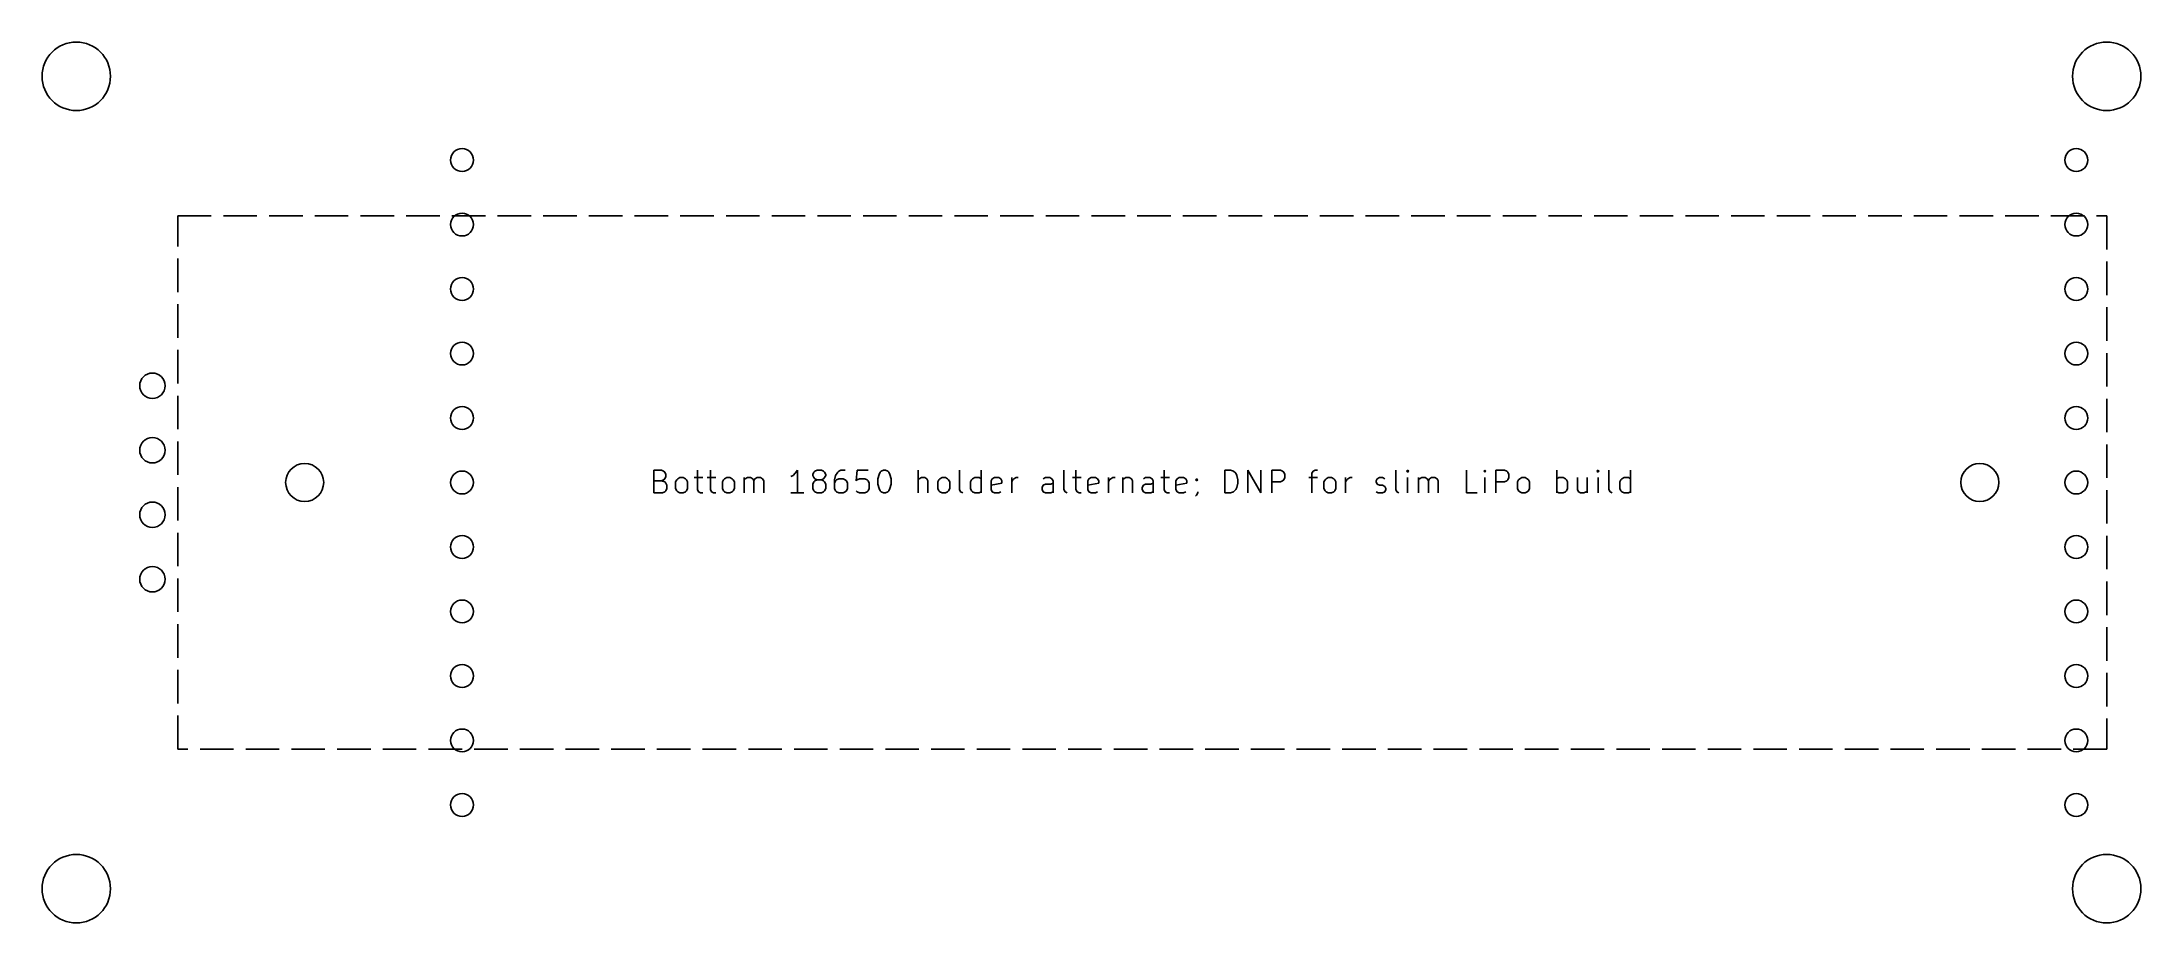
# Model space of a CAD drawing. Header units: inches. Extents: x 0.1 to 3.36, y -1.47 to -0.1.
import ezdxf

# ---------------------------------------------------------------- set-up
doc = ezdxf.new("R2010")
doc.units = ezdxf.units.IN
doc.header["$MEASUREMENT"] = 0
doc.layers.add('B.Fab', color=155, linetype='CONTINUOUS', true_color=0x585d84)

msp = doc.modelspace()

# ---------------------------------------------------------------- linework, layer by layer
at = {"layer": 'B.Fab', "linetype": 'CONTINUOUS'}
for p, q in [((0.315, -0.374), (0.3669, -0.374)), ((0.315, -0.4213), (0.315, -0.374)), ((0.3858, -0.374), (0.4378, -0.374)), ((0.4567, -0.374), (0.5087, -0.374)), ((0.5276, -0.374), (0.5795, -0.374)), ((0.5984, -0.374), (0.6504, -0.374)), ((0.6693, -0.374), (0.7213, -0.374)), ((0.7402, -0.374), (0.7921, -0.374)), ((0.811, -0.374), (0.863, -0.374)), ((0.8819, -0.374), (0.9339, -0.374)), ((0.9528, -0.374), (1.0047, -0.374)), ((1.0236, -0.374), (1.0756, -0.374)), ((1.0945, -0.374), (1.1465, -0.374)), ((1.1654, -0.374), (1.2173, -0.374)), ((1.2362, -0.374), (1.2882, -0.374)), ((1.3071, -0.374), (1.3591, -0.374)), ((1.378, -0.374), (1.4299, -0.374)), ((1.4488, -0.374), (1.5008, -0.374)), ((1.5197, -0.374), (1.5717, -0.374)), ((1.5906, -0.374), (1.6425, -0.374)), ((1.6614, -0.374), (1.7134, -0.374)), ((1.7323, -0.374), (1.7843, -0.374)), ((1.8031, -0.374), (1.8551, -0.374)), ((1.874, -0.374), (1.926, -0.374)), ((1.9449, -0.374), (1.9969, -0.374)), ((2.0157, -0.374), (2.0677, -0.374)), ((2.0866, -0.374), (2.1386, -0.374)), ((2.1575, -0.374), (2.2094, -0.374)), ((2.2283, -0.374), (2.2803, -0.374)), ((2.2992, -0.374), (2.3512, -0.374)), ((2.3701, -0.374), (2.422, -0.374)), ((2.4409, -0.374), (2.4929, -0.374)), ((2.5118, -0.374), (2.5638, -0.374)), ((2.5827, -0.374), (2.6346, -0.374)), ((2.6535, -0.374), (2.7055, -0.374)), ((2.7244, -0.374), (2.7764, -0.374)), ((2.7953, -0.374), (2.8472, -0.374)), ((2.8661, -0.374), (2.9181, -0.374)), ((2.937, -0.374), (2.989, -0.374)), ((3.0079, -0.374), (3.0598, -0.374)), ((3.0787, -0.374), (3.1307, -0.374)), ((3.1496, -0.374), (3.2016, -0.374)), ((3.2205, -0.374), (3.2724, -0.374)), ((3.2913, -0.374), (3.3071, -0.374)), ((3.3071, -0.374), (3.3071, -0.426)), ((0.315, -0.4921), (0.315, -0.4402)), ((3.3071, -0.4449), (3.3071, -0.4969)), ((0.315, -0.563), (0.315, -0.511)), ((3.3071, -0.5157), (3.3071, -0.5677)), ((0.315, -0.6339), (0.315, -0.5819)), ((3.3071, -0.5866), (3.3071, -0.6386)), ((0.315, -0.7047), (0.315, -0.6528)), ((3.3071, -0.6575), (3.3071, -0.7094)), ((0.315, -0.7756), (0.315, -0.7236)), ((3.3071, -0.7283), (3.3071, -0.7803)), ((1.0534, -0.8035), (1.0534, -0.7681)), ((1.0534, -0.7681), (1.0652, -0.7681)), ((1.0652, -0.7681), (1.0686, -0.7698)), ((1.0686, -0.7698), (1.0703, -0.7714)), ((1.0703, -0.7714), (1.072, -0.7748)), ((1.072, -0.7782), (1.0703, -0.7816)), ((1.072, -0.7748), (1.072, -0.7782)), ((1.0906, -0.7816), (1.0939, -0.7799)), ((1.0939, -0.7799), (1.099, -0.7799)), ((1.099, -0.7799), (1.1024, -0.7816)), ((1.1159, -0.7799), (1.1294, -0.7799)), ((1.1209, -0.7681), (1.1209, -0.7984)), ((1.1361, -0.7799), (1.1496, -0.7799)), ((1.1412, -0.7681), (1.1412, -0.7984)), ((1.1631, -0.7816), (1.1665, -0.7799)), ((1.1665, -0.7799), (1.1715, -0.7799)), ((1.1715, -0.7799), (1.1749, -0.7816)), ((1.1935, -0.8035), (1.1935, -0.7799)), ((1.1952, -0.7816), (1.1985, -0.7799)), ((1.1985, -0.7799), (1.2036, -0.7799)), ((1.2036, -0.7799), (1.207, -0.7816)), ((1.2103, -0.7816), (1.2137, -0.7799)), ((1.2137, -0.7799), (1.2188, -0.7799)), ((1.2188, -0.7799), (1.2222, -0.7816)), ((1.2694, -0.7765), (1.266, -0.7782)), ((1.2728, -0.7731), (1.2694, -0.7765)), ((1.2762, -0.7681), (1.2728, -0.7731)), ((1.2762, -0.8035), (1.2762, -0.7681)), ((1.2998, -0.7748), (1.3015, -0.7714)), ((1.2998, -0.7765), (1.2998, -0.7748)), ((1.3015, -0.7799), (1.2998, -0.7765)), ((1.3015, -0.7714), (1.3031, -0.7698)), ((1.3031, -0.7816), (1.3015, -0.7799)), ((1.3031, -0.7698), (1.3065, -0.7681)), ((1.3065, -0.7681), (1.3133, -0.7681)), ((1.3133, -0.7681), (1.3166, -0.7698)), ((1.3166, -0.7698), (1.3183, -0.7714)), ((1.3183, -0.7799), (1.3166, -0.7816)), ((1.3183, -0.7714), (1.32, -0.7748)), ((1.32, -0.7765), (1.3183, -0.7799)), ((1.32, -0.7748), (1.32, -0.7765)), ((1.3352, -0.7765), (1.3335, -0.7833)), ((1.3386, -0.7714), (1.3352, -0.7765)), ((1.3403, -0.7698), (1.3386, -0.7714)), ((1.3436, -0.7681), (1.3403, -0.7698)), ((1.3504, -0.7681), (1.3436, -0.7681)), ((1.369, -0.7681), (1.3673, -0.7849)), ((1.3858, -0.7681), (1.369, -0.7681)), ((1.401, -0.7816), (1.4027, -0.7748)), ((1.4027, -0.7748), (1.4044, -0.7714)), ((1.4044, -0.7714), (1.4061, -0.7698)), ((1.4061, -0.7698), (1.4094, -0.7681)), ((1.4094, -0.7681), (1.4128, -0.7681)), ((1.4128, -0.7681), (1.4162, -0.7698)), ((1.4162, -0.7698), (1.4179, -0.7714)), ((1.4179, -0.7714), (1.4196, -0.7748)), ((1.4196, -0.7748), (1.4213, -0.7816)), ((1.4634, -0.8035), (1.4634, -0.7681)), ((1.4685, -0.7799), (1.4651, -0.7816)), ((1.4736, -0.7799), (1.4685, -0.7799)), ((1.4769, -0.7816), (1.4736, -0.7799)), ((1.4972, -0.7816), (1.5006, -0.7799)), ((1.5006, -0.7799), (1.5056, -0.7799)), ((1.5056, -0.7799), (1.509, -0.7816)), ((1.5276, -0.7984), (1.5276, -0.7681)), ((1.5478, -0.7816), (1.5512, -0.7799)), ((1.5512, -0.7799), (1.5579, -0.7799)), ((1.5579, -0.7799), (1.5613, -0.7816)), ((1.5613, -0.8035), (1.5613, -0.7681)), ((1.5782, -0.7816), (1.5816, -0.7799)), ((1.5816, -0.7799), (1.5883, -0.7799)), ((1.5883, -0.7799), (1.5917, -0.7816)), ((1.6085, -0.8035), (1.6085, -0.7799)), ((1.6119, -0.7816), (1.6153, -0.7799)), ((1.6153, -0.7799), (1.6187, -0.7799)), ((1.6609, -0.7799), (1.6575, -0.7816)), ((1.6676, -0.7799), (1.6609, -0.7799)), ((1.671, -0.7816), (1.6676, -0.7799)), ((1.6895, -0.7984), (1.6895, -0.7681)), ((1.703, -0.7799), (1.7165, -0.7799)), ((1.7081, -0.7681), (1.7081, -0.7984)), ((1.7283, -0.7816), (1.7317, -0.7799)), ((1.7317, -0.7799), (1.7385, -0.7799)), ((1.7385, -0.7799), (1.7418, -0.7816)), ((1.7587, -0.8035), (1.7587, -0.7799)), ((1.7621, -0.7816), (1.7655, -0.7799)), ((1.7655, -0.7799), (1.7688, -0.7799)), ((1.7807, -0.7799), (1.7807, -0.8035)), ((1.7823, -0.7816), (1.7857, -0.7799)), ((1.7857, -0.7799), (1.7908, -0.7799)), ((1.7908, -0.7799), (1.7942, -0.7816)), ((1.8161, -0.7799), (1.8127, -0.7816)), ((1.8228, -0.7799), (1.8161, -0.7799)), ((1.8262, -0.7816), (1.8228, -0.7799)), ((1.8397, -0.7799), (1.8532, -0.7799)), ((1.8448, -0.7681), (1.8448, -0.7984)), ((1.865, -0.7816), (1.8684, -0.7799)), ((1.8684, -0.7799), (1.8751, -0.7799)), ((1.8751, -0.7799), (1.8785, -0.7816)), ((1.9393, -0.8035), (1.9393, -0.7681)), ((1.9393, -0.7681), (1.9477, -0.7681)), ((1.9477, -0.7681), (1.9528, -0.7698)), ((1.9528, -0.7698), (1.9561, -0.7731)), ((1.9561, -0.7731), (1.9578, -0.7765)), ((1.9578, -0.7765), (1.9595, -0.7833)), ((1.9747, -0.8035), (1.9747, -0.7681)), ((1.9747, -0.7681), (1.9949, -0.8035)), ((1.9949, -0.8035), (1.9949, -0.7681)), ((2.0118, -0.8035), (2.0118, -0.7681)), ((2.0118, -0.7681), (2.0253, -0.7681)), ((2.0253, -0.7681), (2.0287, -0.7698)), ((2.0287, -0.7698), (2.0304, -0.7714)), ((2.0304, -0.7714), (2.0321, -0.7748)), ((2.0321, -0.7799), (2.0304, -0.7833)), ((2.0321, -0.7748), (2.0321, -0.7799)), ((2.0692, -0.7799), (2.0827, -0.7799)), ((2.0742, -0.7731), (2.0759, -0.7698)), ((2.0742, -0.8035), (2.0742, -0.7731)), ((2.0759, -0.7698), (2.0793, -0.7681)), ((2.0793, -0.7681), (2.0827, -0.7681)), ((2.0962, -0.7816), (2.0996, -0.7799)), ((2.0996, -0.7799), (2.1046, -0.7799)), ((2.1046, -0.7799), (2.108, -0.7816)), ((2.1265, -0.8035), (2.1265, -0.7799)), ((2.1299, -0.7816), (2.1333, -0.7799)), ((2.1333, -0.7799), (2.1367, -0.7799)), ((2.1755, -0.7816), (2.1789, -0.7799)), ((2.1789, -0.7799), (2.1839, -0.7799)), ((2.1839, -0.7799), (2.1873, -0.7816)), ((2.2042, -0.7984), (2.2042, -0.7681)), ((2.2227, -0.7681), (2.221, -0.7698)), ((2.221, -0.7698), (2.2227, -0.7714)), ((2.2244, -0.7698), (2.2227, -0.7681)), ((2.2227, -0.7681), (2.2227, -0.7714)), ((2.2227, -0.7714), (2.2244, -0.7698)), ((2.2227, -0.8035), (2.2227, -0.7799)), ((2.2396, -0.8035), (2.2396, -0.7799)), ((2.2413, -0.7816), (2.2447, -0.7799)), ((2.2447, -0.7799), (2.2497, -0.7799)), ((2.2497, -0.7799), (2.2531, -0.7816)), ((2.2565, -0.7816), (2.2598, -0.7799)), ((2.2598, -0.7799), (2.2649, -0.7799)), ((2.2649, -0.7799), (2.2683, -0.7816)), ((2.3138, -0.8035), (2.3138, -0.7681)), ((2.3425, -0.7681), (2.3408, -0.7698)), ((2.3408, -0.7698), (2.3425, -0.7714)), ((2.3442, -0.7698), (2.3425, -0.7681)), ((2.3425, -0.7681), (2.3425, -0.7714)), ((2.3425, -0.7714), (2.3442, -0.7698)), ((2.3425, -0.8035), (2.3425, -0.7799)), ((2.3594, -0.8035), (2.3594, -0.7681)), ((2.3594, -0.7681), (2.3729, -0.7681)), ((2.3729, -0.7681), (2.3763, -0.7698)), ((2.3763, -0.7698), (2.378, -0.7714)), ((2.378, -0.7714), (2.3796, -0.7748)), ((2.3796, -0.7799), (2.378, -0.7833)), ((2.3796, -0.7748), (2.3796, -0.7799)), ((2.3965, -0.7816), (2.3999, -0.7799)), ((2.3999, -0.7799), (2.4049, -0.7799)), ((2.4049, -0.7799), (2.4083, -0.7816)), ((2.4539, -0.8035), (2.4539, -0.7681)), ((2.4539, -0.7816), (2.4573, -0.7799)), ((2.4573, -0.7799), (2.464, -0.7799)), ((2.464, -0.7799), (2.4674, -0.7816)), ((2.4859, -0.7799), (2.4859, -0.7984)), ((2.5011, -0.7799), (2.5011, -0.8035)), ((2.518, -0.7681), (2.5163, -0.7698)), ((2.5163, -0.7698), (2.518, -0.7714)), ((2.5197, -0.7698), (2.518, -0.7681)), ((2.518, -0.7681), (2.518, -0.7714)), ((2.518, -0.7714), (2.5197, -0.7698)), ((2.518, -0.8035), (2.518, -0.7799)), ((2.5349, -0.7984), (2.5349, -0.7681)), ((2.5551, -0.7816), (2.5585, -0.7799)), ((2.5585, -0.7799), (2.5652, -0.7799)), ((2.5652, -0.7799), (2.5686, -0.7816)), ((2.5686, -0.8035), (2.5686, -0.7681)), ((0.315, -0.8465), (0.315, -0.7945)), ((1.0652, -0.7849), (1.0534, -0.7849)), ((1.0669, -0.8035), (1.0534, -0.8035)), ((1.0686, -0.7833), (1.0652, -0.7849)), ((1.0652, -0.7849), (1.0703, -0.7866)), ((1.0703, -0.8018), (1.0669, -0.8035)), ((1.0703, -0.7816), (1.0686, -0.7833)), ((1.0703, -0.7866), (1.072, -0.7883)), ((1.072, -0.8001), (1.0703, -0.8018)), ((1.072, -0.7883), (1.0737, -0.7917)), ((1.0737, -0.7968), (1.072, -0.8001)), ((1.0737, -0.7917), (1.0737, -0.7968)), ((1.0872, -0.7866), (1.0889, -0.7833)), ((1.0872, -0.7968), (1.0872, -0.7866)), ((1.0889, -0.8001), (1.0872, -0.7968)), ((1.0889, -0.7833), (1.0906, -0.7816)), ((1.0906, -0.8018), (1.0889, -0.8001)), ((1.0939, -0.8035), (1.0906, -0.8018)), ((1.099, -0.8035), (1.0939, -0.8035)), ((1.1024, -0.8018), (1.099, -0.8035)), ((1.1024, -0.7816), (1.104, -0.7833)), ((1.104, -0.8001), (1.1024, -0.8018)), ((1.104, -0.7833), (1.1057, -0.7866)), ((1.1057, -0.7968), (1.104, -0.8001)), ((1.1057, -0.7866), (1.1057, -0.7968)), ((1.1209, -0.7984), (1.1226, -0.8018)), ((1.1226, -0.8018), (1.126, -0.8035)), ((1.126, -0.8035), (1.1294, -0.8035)), ((1.1412, -0.7984), (1.1429, -0.8018)), ((1.1429, -0.8018), (1.1462, -0.8035)), ((1.1462, -0.8035), (1.1496, -0.8035)), ((1.1597, -0.7866), (1.1614, -0.7833)), ((1.1597, -0.7968), (1.1597, -0.7866)), ((1.1614, -0.8001), (1.1597, -0.7968)), ((1.1614, -0.7833), (1.1631, -0.7816)), ((1.1631, -0.8018), (1.1614, -0.8001)), ((1.1665, -0.8035), (1.1631, -0.8018)), ((1.1715, -0.8035), (1.1665, -0.8035)), ((1.1749, -0.8018), (1.1715, -0.8035)), ((1.1749, -0.7816), (1.1766, -0.7833)), ((1.1766, -0.8001), (1.1749, -0.8018)), ((1.1766, -0.7833), (1.1783, -0.7866)), ((1.1783, -0.7968), (1.1766, -0.8001)), ((1.1783, -0.7866), (1.1783, -0.7968)), ((1.1935, -0.7833), (1.1952, -0.7816)), ((1.207, -0.7816), (1.2087, -0.7849)), ((1.2087, -0.7849), (1.2103, -0.7816)), ((1.2087, -0.7849), (1.2087, -0.8035)), ((1.2222, -0.7816), (1.2238, -0.7849)), ((1.2238, -0.7849), (1.2238, -0.8035)), ((1.2863, -0.8035), (1.266, -0.8035)), ((1.3015, -0.7866), (1.2998, -0.79)), ((1.2998, -0.79), (1.2998, -0.7968)), ((1.2998, -0.7968), (1.3015, -0.8001)), ((1.3031, -0.7849), (1.3015, -0.7866)), ((1.3015, -0.8001), (1.3031, -0.8018)), ((1.3065, -0.7833), (1.3031, -0.7816)), ((1.3065, -0.7833), (1.3031, -0.7849)), ((1.3031, -0.8018), (1.3065, -0.8035)), ((1.3133, -0.7833), (1.3065, -0.7833)), ((1.3065, -0.8035), (1.3133, -0.8035)), ((1.3166, -0.7816), (1.3133, -0.7833)), ((1.3166, -0.7849), (1.3133, -0.7833)), ((1.3133, -0.8035), (1.3166, -0.8018)), ((1.3183, -0.7866), (1.3166, -0.7849)), ((1.3166, -0.8018), (1.3183, -0.8001)), ((1.32, -0.79), (1.3183, -0.7866)), ((1.3183, -0.8001), (1.32, -0.7968)), ((1.32, -0.7968), (1.32, -0.79)), ((1.3335, -0.7833), (1.3335, -0.7968)), ((1.3352, -0.7849), (1.3335, -0.7883)), ((1.3335, -0.7968), (1.3352, -0.8001)), ((1.3369, -0.7833), (1.3352, -0.7849)), ((1.3352, -0.8001), (1.3369, -0.8018)), ((1.3403, -0.7816), (1.3369, -0.7833)), ((1.3369, -0.8018), (1.3403, -0.8035)), ((1.347, -0.7816), (1.3403, -0.7816)), ((1.3403, -0.8035), (1.347, -0.8035)), ((1.3504, -0.7833), (1.347, -0.7816)), ((1.347, -0.8035), (1.3504, -0.8018)), ((1.3521, -0.7849), (1.3504, -0.7833)), ((1.3504, -0.8018), (1.3521, -0.8001)), ((1.3538, -0.7883), (1.3521, -0.7849)), ((1.3521, -0.8001), (1.3538, -0.7968)), ((1.3538, -0.7968), (1.3538, -0.7883)), ((1.3673, -0.7849), (1.369, -0.7833)), ((1.369, -0.8018), (1.3673, -0.8001)), ((1.369, -0.7833), (1.3723, -0.7816)), ((1.3723, -0.8035), (1.369, -0.8018)), ((1.3723, -0.7816), (1.3808, -0.7816)), ((1.3808, -0.8035), (1.3723, -0.8035)), ((1.3808, -0.7816), (1.3841, -0.7833)), ((1.3841, -0.8018), (1.3808, -0.8035)), ((1.3841, -0.7833), (1.3858, -0.7849)), ((1.3858, -0.8001), (1.3841, -0.8018)), ((1.3858, -0.7849), (1.3875, -0.7883)), ((1.3875, -0.7968), (1.3858, -0.8001)), ((1.3875, -0.7883), (1.3875, -0.7968)), ((1.401, -0.79), (1.401, -0.7816)), ((1.4027, -0.7968), (1.401, -0.79)), ((1.4044, -0.8001), (1.4027, -0.7968)), ((1.4061, -0.8018), (1.4044, -0.8001)), ((1.4094, -0.8035), (1.4061, -0.8018)), ((1.4128, -0.8035), (1.4094, -0.8035)), ((1.4162, -0.8018), (1.4128, -0.8035)), ((1.4179, -0.8001), (1.4162, -0.8018)), ((1.4196, -0.7968), (1.4179, -0.8001)), ((1.4213, -0.79), (1.4196, -0.7968)), ((1.4213, -0.7816), (1.4213, -0.79)), ((1.4651, -0.7816), (1.4634, -0.7833)), ((1.4786, -0.7849), (1.4769, -0.7816)), ((1.4786, -0.8035), (1.4786, -0.7849)), ((1.4938, -0.7866), (1.4955, -0.7833)), ((1.4938, -0.7968), (1.4938, -0.7866)), ((1.4955, -0.8001), (1.4938, -0.7968)), ((1.4955, -0.7833), (1.4972, -0.7816)), ((1.4972, -0.8018), (1.4955, -0.8001)), ((1.5006, -0.8035), (1.4972, -0.8018)), ((1.5056, -0.8035), (1.5006, -0.8035)), ((1.509, -0.8018), (1.5056, -0.8035)), ((1.509, -0.7816), (1.5107, -0.7833)), ((1.5107, -0.8001), (1.509, -0.8018)), ((1.5107, -0.7833), (1.5124, -0.7866)), ((1.5124, -0.7968), (1.5107, -0.8001)), ((1.5124, -0.7866), (1.5124, -0.7968)), ((1.5292, -0.8018), (1.5276, -0.7984)), ((1.5326, -0.8035), (1.5292, -0.8018)), ((1.5444, -0.7866), (1.5461, -0.7833)), ((1.5444, -0.7968), (1.5444, -0.7866)), ((1.5461, -0.8001), (1.5444, -0.7968)), ((1.5461, -0.7833), (1.5478, -0.7816)), ((1.5478, -0.8018), (1.5461, -0.8001)), ((1.5512, -0.8035), (1.5478, -0.8018)), ((1.5579, -0.8035), (1.5512, -0.8035)), ((1.5613, -0.8018), (1.5579, -0.8035)), ((1.5765, -0.7849), (1.5782, -0.7816)), ((1.5765, -0.7984), (1.5765, -0.7849)), ((1.5934, -0.7883), (1.5765, -0.7917)), ((1.5782, -0.8018), (1.5765, -0.7984)), ((1.5816, -0.8035), (1.5782, -0.8018)), ((1.5883, -0.8035), (1.5816, -0.8035)), ((1.5917, -0.8018), (1.5883, -0.8035)), ((1.5917, -0.7816), (1.5934, -0.7849)), ((1.5934, -0.7849), (1.5934, -0.7883)), ((1.6085, -0.7866), (1.6102, -0.7833)), ((1.6102, -0.7833), (1.6119, -0.7816)), ((1.6558, -0.7951), (1.6575, -0.7917)), ((1.6558, -0.7984), (1.6558, -0.7951)), ((1.6575, -0.8018), (1.6558, -0.7984)), ((1.6575, -0.7917), (1.6609, -0.79)), ((1.6609, -0.8035), (1.6575, -0.8018)), ((1.6609, -0.79), (1.6693, -0.79)), ((1.6693, -0.8035), (1.6609, -0.8035)), ((1.6693, -0.79), (1.6727, -0.7883)), ((1.6727, -0.8018), (1.6693, -0.8035)), ((1.6727, -0.7849), (1.671, -0.7816)), ((1.6727, -0.8035), (1.6727, -0.7849)), ((1.6912, -0.8018), (1.6895, -0.7984)), ((1.6946, -0.8035), (1.6912, -0.8018)), ((1.7081, -0.7984), (1.7098, -0.8018)), ((1.7098, -0.8018), (1.7132, -0.8035)), ((1.7132, -0.8035), (1.7165, -0.8035)), ((1.7267, -0.7849), (1.7283, -0.7816)), ((1.7267, -0.7984), (1.7267, -0.7849)), ((1.7435, -0.7883), (1.7267, -0.7917)), ((1.7283, -0.8018), (1.7267, -0.7984)), ((1.7317, -0.8035), (1.7283, -0.8018)), ((1.7385, -0.8035), (1.7317, -0.8035)), ((1.7418, -0.8018), (1.7385, -0.8035)), ((1.7418, -0.7816), (1.7435, -0.7849)), ((1.7435, -0.7849), (1.7435, -0.7883)), ((1.7587, -0.7866), (1.7604, -0.7833)), ((1.7604, -0.7833), (1.7621, -0.7816)), ((1.7807, -0.7833), (1.7823, -0.7816)), ((1.7942, -0.7816), (1.7958, -0.7849)), ((1.7958, -0.7849), (1.7958, -0.8035)), ((1.811, -0.7951), (1.8127, -0.7917)), ((1.811, -0.7984), (1.811, -0.7951)), ((1.8127, -0.8018), (1.811, -0.7984)), ((1.8127, -0.7917), (1.8161, -0.79)), ((1.8161, -0.8035), (1.8127, -0.8018)), ((1.8161, -0.79), (1.8245, -0.79)), ((1.8245, -0.8035), (1.8161, -0.8035)), ((1.8245, -0.79), (1.8279, -0.7883)), ((1.8279, -0.8018), (1.8245, -0.8035)), ((1.8279, -0.7849), (1.8262, -0.7816)), ((1.8279, -0.8035), (1.8279, -0.7849)), ((1.8448, -0.7984), (1.8465, -0.8018)), ((1.8465, -0.8018), (1.8498, -0.8035)), ((1.8498, -0.8035), (1.8532, -0.8035)), ((1.8633, -0.7849), (1.865, -0.7816)), ((1.8633, -0.7984), (1.8633, -0.7849)), ((1.8802, -0.7883), (1.8633, -0.7917)), ((1.865, -0.8018), (1.8633, -0.7984)), ((1.8684, -0.8035), (1.865, -0.8018)), ((1.8751, -0.8035), (1.8684, -0.8035)), ((1.8785, -0.8018), (1.8751, -0.8035)), ((1.8785, -0.7816), (1.8802, -0.7849)), ((1.8802, -0.7849), (1.8802, -0.7883)), ((1.8937, -0.7833), (1.8954, -0.7816)), ((1.8954, -0.7849), (1.8937, -0.7833)), ((1.8954, -0.8069), (1.8937, -0.8086)), ((1.8954, -0.7816), (1.8971, -0.7833)), ((1.8954, -0.7816), (1.8954, -0.7849)), ((1.8971, -0.7833), (1.8954, -0.7849)), ((1.8971, -0.8035), (1.8954, -0.8069)), ((1.8971, -0.8018), (1.8971, -0.8035)), ((1.9477, -0.8035), (1.9393, -0.8035)), ((1.9528, -0.8018), (1.9477, -0.8035)), ((1.9561, -0.7984), (1.9528, -0.8018)), ((1.9578, -0.7951), (1.9561, -0.7984)), ((1.9595, -0.7883), (1.9578, -0.7951)), ((1.9595, -0.7833), (1.9595, -0.7883)), ((2.0253, -0.7866), (2.0118, -0.7866)), ((2.0287, -0.7849), (2.0253, -0.7866)), ((2.0304, -0.7833), (2.0287, -0.7849)), ((2.0928, -0.7866), (2.0945, -0.7833)), ((2.0928, -0.7968), (2.0928, -0.7866)), ((2.0945, -0.8001), (2.0928, -0.7968)), ((2.0945, -0.7833), (2.0962, -0.7816)), ((2.0962, -0.8018), (2.0945, -0.8001)), ((2.0996, -0.8035), (2.0962, -0.8018)), ((2.1046, -0.8035), (2.0996, -0.8035)), ((2.108, -0.8018), (2.1046, -0.8035)), ((2.108, -0.7816), (2.1097, -0.7833)), ((2.1097, -0.8001), (2.108, -0.8018)), ((2.1097, -0.7833), (2.1114, -0.7866)), ((2.1114, -0.7968), (2.1097, -0.8001)), ((2.1114, -0.7866), (2.1114, -0.7968)), ((2.1265, -0.7866), (2.1282, -0.7833)), ((2.1282, -0.7833), (2.1299, -0.7816)), ((2.1738, -0.7849), (2.1755, -0.7816)), ((2.1738, -0.7866), (2.1738, -0.7849)), ((2.1755, -0.79), (2.1738, -0.7866)), ((2.1738, -0.8018), (2.1772, -0.8035)), ((2.1789, -0.7917), (2.1755, -0.79)), ((2.1772, -0.8035), (2.1839, -0.8035)), ((2.1839, -0.7917), (2.1789, -0.7917)), ((2.1873, -0.7934), (2.1839, -0.7917)), ((2.1839, -0.8035), (2.1873, -0.8018)), ((2.189, -0.7968), (2.1873, -0.7934)), ((2.1873, -0.8018), (2.189, -0.7984)), ((2.189, -0.7984), (2.189, -0.7968)), ((2.2058, -0.8018), (2.2042, -0.7984)), ((2.2092, -0.8035), (2.2058, -0.8018)), ((2.2396, -0.7833), (2.2413, -0.7816)), ((2.2531, -0.7816), (2.2548, -0.7849)), ((2.2548, -0.7849), (2.2565, -0.7816)), ((2.2548, -0.7849), (2.2548, -0.8035)), ((2.2683, -0.7816), (2.27, -0.7849)), ((2.27, -0.7849), (2.27, -0.8035)), ((2.3307, -0.8035), (2.3138, -0.8035)), ((2.3729, -0.7866), (2.3594, -0.7866)), ((2.3763, -0.7849), (2.3729, -0.7866)), ((2.378, -0.7833), (2.3763, -0.7849)), ((2.3931, -0.7866), (2.3948, -0.7833)), ((2.3931, -0.7968), (2.3931, -0.7866)), ((2.3948, -0.8001), (2.3931, -0.7968)), ((2.3948, -0.7833), (2.3965, -0.7816)), ((2.3965, -0.8018), (2.3948, -0.8001)), ((2.3999, -0.8035), (2.3965, -0.8018)), ((2.4049, -0.8035), (2.3999, -0.8035)), ((2.4083, -0.8018), (2.4049, -0.8035)), ((2.4083, -0.7816), (2.41, -0.7833)), ((2.41, -0.8001), (2.4083, -0.8018)), ((2.41, -0.7833), (2.4117, -0.7866)), ((2.4117, -0.7968), (2.41, -0.8001)), ((2.4117, -0.7866), (2.4117, -0.7968)), ((2.4573, -0.8035), (2.4539, -0.8018)), ((2.464, -0.8035), (2.4573, -0.8035)), ((2.4674, -0.8018), (2.464, -0.8035)), ((2.4674, -0.7816), (2.4691, -0.7833)), ((2.4691, -0.8001), (2.4674, -0.8018)), ((2.4691, -0.7833), (2.4708, -0.7866)), ((2.4708, -0.7968), (2.4691, -0.8001)), ((2.4708, -0.7866), (2.4708, -0.7968)), ((2.4859, -0.7984), (2.4876, -0.8018)), ((2.4876, -0.8018), (2.491, -0.8035)), ((2.491, -0.8035), (2.4961, -0.8035)), ((2.4961, -0.8035), (2.4994, -0.8018)), ((2.4994, -0.8018), (2.5011, -0.8001)), ((2.5366, -0.8018), (2.5349, -0.7984)), ((2.5399, -0.8035), (2.5366, -0.8018)), ((2.5517, -0.7866), (2.5534, -0.7833)), ((2.5517, -0.7968), (2.5517, -0.7866)), ((2.5534, -0.8001), (2.5517, -0.7968)), ((2.5534, -0.7833), (2.5551, -0.7816)), ((2.5551, -0.8018), (2.5534, -0.8001)), ((2.5585, -0.8035), (2.5551, -0.8018)), ((2.5652, -0.8035), (2.5585, -0.8035)), ((2.5686, -0.8018), (2.5652, -0.8035)), ((3.3071, -0.7992), (3.3071, -0.8512)), ((0.315, -0.9173), (0.315, -0.8654)), ((3.3071, -0.8701), (3.3071, -0.922)), ((0.315, -0.9882), (0.315, -0.9362)), ((3.3071, -0.9409), (3.3071, -0.9929)), ((0.315, -1.0591), (0.315, -1.0071)), ((3.3071, -1.0118), (3.3071, -1.0638)), ((0.315, -1.1299), (0.315, -1.078)), ((3.3071, -1.0827), (3.3071, -1.1346)), ((0.315, -1.2008), (0.315, -1.1488)), ((3.3071, -1.1535), (3.3071, -1.2008)), ((0.3307, -1.2008), (0.315, -1.2008)), ((0.4016, -1.2008), (0.3496, -1.2008)), ((0.4724, -1.2008), (0.4205, -1.2008)), ((0.5433, -1.2008), (0.4913, -1.2008)), ((0.6142, -1.2008), (0.5622, -1.2008)), ((0.685, -1.2008), (0.6331, -1.2008)), ((0.7559, -1.2008), (0.7039, -1.2008)), ((0.8268, -1.2008), (0.7748, -1.2008)), ((0.8976, -1.2008), (0.8457, -1.2008)), ((0.9685, -1.2008), (0.9165, -1.2008)), ((1.0394, -1.2008), (0.9874, -1.2008)), ((1.1102, -1.2008), (1.0583, -1.2008)), ((1.1811, -1.2008), (1.1291, -1.2008)), ((1.252, -1.2008), (1.2, -1.2008)), ((1.3228, -1.2008), (1.2709, -1.2008)), ((1.3937, -1.2008), (1.3417, -1.2008)), ((1.4646, -1.2008), (1.4126, -1.2008)), ((1.5354, -1.2008), (1.4835, -1.2008)), ((1.6063, -1.2008), (1.5543, -1.2008)), ((1.6772, -1.2008), (1.6252, -1.2008)), ((1.748, -1.2008), (1.6961, -1.2008)), ((1.8189, -1.2008), (1.7669, -1.2008)), ((1.8898, -1.2008), (1.8378, -1.2008)), ((1.9606, -1.2008), (1.9087, -1.2008)), ((2.0315, -1.2008), (1.9795, -1.2008)), ((2.1024, -1.2008), (2.0504, -1.2008)), ((2.1732, -1.2008), (2.1213, -1.2008)), ((2.2441, -1.2008), (2.1921, -1.2008)), ((2.315, -1.2008), (2.263, -1.2008)), ((2.3858, -1.2008), (2.3339, -1.2008)), ((2.4567, -1.2008), (2.4047, -1.2008)), ((2.5276, -1.2008), (2.4756, -1.2008)), ((2.5984, -1.2008), (2.5465, -1.2008)), ((2.6693, -1.2008), (2.6173, -1.2008)), ((2.7402, -1.2008), (2.6882, -1.2008)), ((2.811, -1.2008), (2.7591, -1.2008)), ((2.8819, -1.2008), (2.8299, -1.2008)), ((2.9528, -1.2008), (2.9008, -1.2008)), ((3.0236, -1.2008), (2.9717, -1.2008)), ((3.0945, -1.2008), (3.0425, -1.2008)), ((3.1654, -1.2008), (3.1134, -1.2008)), ((3.2362, -1.2008), (3.1843, -1.2008)), ((3.3071, -1.2008), (3.2551, -1.2008))]:
    msp.add_line(p, q, dxfattribs=at)
at = {"layer": 'B.Fab'}
for centre, radius in [((0.1575, -0.1575), 0.0531), ((3.3071, -0.1575), 0.0531), ((0.7559, -0.2874), 0.0177), ((3.2598, -0.2874), 0.0177), ((0.7559, -0.3874), 0.0177), ((3.2598, -0.3874), 0.0177), ((0.7559, -0.4874), 0.0177), ((3.2598, -0.4874), 0.0177), ((0.7559, -0.5874), 0.0177), ((3.2598, -0.5874), 0.0177), ((0.2756, -0.6374), 0.0197), ((0.7559, -0.6874), 0.0177), ((3.2598, -0.6874), 0.0177), ((0.2756, -0.7374), 0.0197), ((0.5118, -0.7874), 0.0295), ((0.7559, -0.7874), 0.0177), ((3.1102, -0.7874), 0.0295), ((3.2598, -0.7874), 0.0177), ((0.2756, -0.8374), 0.0197), ((0.7559, -0.8874), 0.0177), ((3.2598, -0.8874), 0.0177), ((0.2756, -0.9374), 0.0197), ((0.7559, -0.9874), 0.0177), ((3.2598, -0.9874), 0.0177), ((0.7559, -1.0874), 0.0177), ((3.2598, -1.0874), 0.0177), ((0.7559, -1.1874), 0.0177), ((3.2598, -1.1874), 0.0177), ((0.7559, -1.2874), 0.0177), ((3.2598, -1.2874), 0.0177), ((0.1575, -1.4173), 0.0531), ((3.3071, -1.4173), 0.0531)]:
    msp.add_circle(centre, radius, dxfattribs=at)

doc.saveas('drawing.dxf')
